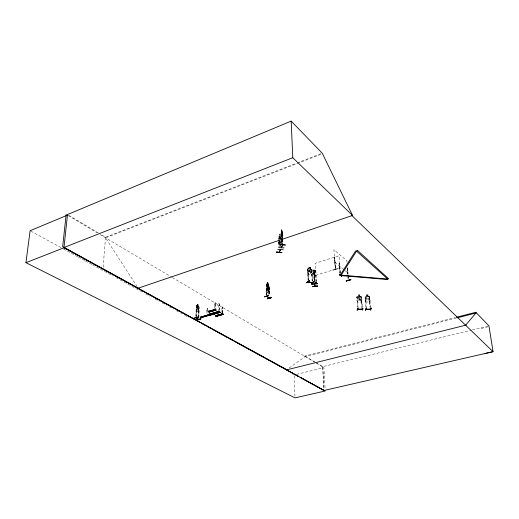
<?xml version="1.0" encoding="UTF-8"?>
<svg xmlns="http://www.w3.org/2000/svg" width="519" height="519" viewBox="0 0 519 519"><rect width="100%" height="100%" fill="white"/><g stroke="black" fill="none" stroke-linecap="round" stroke-linejoin="round"><path stroke-width="0.39" stroke-dasharray="2.6 1.95" d="M222.69 307.65L222.69 308.688L222.469 307.053M214.84 308.533L214.762 305.464A1.077 0.571 73 0 1 214.853 304.037L215.158 302.648M215.482 304.419L215.541 304.4A1.077 0.571 73 0 1 215.657 306.002L215.495 309.674L215.599 306.022A1.077 0.571 73 0 0 215.482 304.419L215.184 302.7M314.138 274.973L313.963 271.612L314.203 273.591C314.105 268.42 314.786 281.246 314.242 274.266L314.209 275.278L313.995 269.854L314.832 281.272M206.99 313.424L206.997 311.134A1.057 0.571 73.2 0 1 207.146 309.7L207.172 308.546M208.009 310.842A1.057 0.571 73.2 0 0 207.723 310.083L207.425 308.39M198.187 304.724L198.161 306.119L198.66 306.839L198.518 316.979M197.278 305.613L197.317 304.14L198.258 304.685L198.232 306.074M198.634 317.699L198.816 307.806M198.764 317.888L198.946 307.994M198.894 317.849L199.134 307.112L196.643 305.166L196.286 305.503L196.052 316.272M195.916 316.311L196.253 306.34L196.312 316.415M196.15 317.985L196.331 305.49M198.615 309.447L198.122 310.297L197.233 309.798L196.785 308.403L197.343 304.205M222.865 310.258L222.67 313.911L222.865 310.258A1.064 0.558 73.4 0 0 222.742 308.669M219.349 310.304L219.505 306.398A1.602 0.843 73.1 0 0 219.518 304.355A1.602 0.843 73.1 0 0 218.201 303.557A1.602 0.843 73.1 0 0 218.188 305.6L218.35 311.309M278.943 239.369L278.956 236.164M281.181 238.046L281.324 239.233L282.291 237.112L282.433 235.269M281.441 243.379L281.304 239.33L282.349 237.118L282.375 235.269M219.265 310.33L219.427 306.424A1.602 0.843 73.1 0 0 219.44 304.381A1.602 0.843 73.1 0 0 218.123 303.583A1.602 0.843 73.1 0 0 218.11 305.626L218.188 305.6M314.553 275.738L314.514 276.536L314.157 274.266M103.132 267.324L105.552 237.215L100.705 234.329M279.579 238.837L279.786 236.372L279.482 238.688L279.079 237.949L279.41 239.227M282.167 234.484L281.609 237.086L281.317 230.728L281.798 229.8L281.317 230.728M314.43 281.058L313.885 270.808L314.41 272.624M313.937 270.801L313.846 271.087M269.05 293.274L268.842 284.652M266.727 290.29L267.032 291.931L269.076 293.332L269.348 292.048M268.926 290.452L269.186 289.245M268.998 290.497C266.74 291.243 266.163 284.925 266.876 289.109L268.952 290.51L269.264 289.258M357.565 307.001L356.812 296.894C357.351 295.798 359.2 297.063 358.266 295.019M357.273 297.757L356.832 297.835L357.273 297.757L358.116 308.52M358.214 294.974L359.758 294.948L358.214 294.974L358.318 296.388L357.643 296.894L357.851 299.508L358.72 300.618L360.167 300.592L360.854 299.457L360.634 296.842L359.823 296.388L359.758 294.948M359.868 296.368L361.458 296.836L362.236 306.852M360.867 296.349L357.26 296.407M361.049 297.698L361.477 297.692L361.049 297.698L361.912 308.461M361.769 300.598L361.347 302.006L357.701 302.064L357.111 300.67L356.871 296.907M365.876 306.976L365.078 296.881C365.674 295.778 367.471 297.063 366.459 294.961L368.003 294.935L368.075 296.401L368.892 296.829L369.119 299.444L368.445 300.579L366.998 300.598L366.129 299.489L365.901 296.881L366.635 296.401L366.518 295.006M366.459 294.961L368.003 294.935M365.389 300.657L365.129 296.894M369.593 301.941L369.995 300.553L369.632 301.987L365.992 302.026M368.12 296.355L369.71 296.823L370.041 300.585M369.119 296.336L365.519 296.394M268.712 287.922L268.446 287.604L268.025 288.603L267.266 286.819L267.862 288.811L267.33 290.153L267.616 290.342L268.051 289.265L268.836 291.198L268.219 289.077L268.712 287.922L268.368 285.612L267.506 285.002M199.095 310.855L198.706 312.081L196.474 310.823L196.208 309.259M365.545 297.737L365.097 297.815L365.545 297.737L366.433 308.494M361.308 301.961L361.724 300.566M369.281 297.763L369.729 297.685L369.281 297.763L370.157 307.676M311.731 275.051L312.166 273.701M307.858 272.709L308.351 274.317L311.763 275.109L312.211 273.721L312.003 269.737L310.531 268.874L310.453 267.395L310.531 268.874L311.231 269.575L311.381 272.345L310.712 273.364L309.363 273.046L308.571 271.69L308.435 268.913L309.136 268.589L309.006 267.051L310.453 267.395M267.836 286.482L267.324 287.545L267.642 286.034L267.051 283.997L267.804 285.82L268.239 284.827L268.524 285.009L268.005 286.293L268.589 288.402L267.888 286.43M278.911 236.184L279.916 234.017L278.969 236.19M281.726 230.3L281.493 231.39L281.739 230.825M281.434 232.311L281.11 232.947L282.135 230.741L281.778 231.455L282.291 238.052M279.806 237.001L280.104 236.768L279.91 240.226M281.136 243.612L280.948 234.452L281.279 238.519M282.226 239.843L282.077 231.928L282.368 238.325M279.345 238.325L279.728 237.475M279.929 237.021L279.683 236.216L279.144 238.779L279.436 243.443L279.799 240.959M279.553 242.425L279.799 241.88M279.449 243.359L279.819 242.412M268.842 290.595L268.44 291.464L267.629 290.899L267.097 286.715C267.447 285.541 266.701 286.533 268.952 287.494L268.355 287.072M268.764 287.773L268.355 288.635L267.532 288.077L267.058 286.611L267.389 282.278M314.008 271.508L313.995 269.854M222.119 307.066L222.599 307.131M266.948 286.04L266.682 286.365M266.747 295.538L266.481 283.582L266.792 283.244L268.829 284.691M266.863 296.537L266.805 283.296M196.318 305.542L196.656 305.217M308.98 267.077L309.084 268.531L308.091 268.297L307.631 268.745L308.143 279.52M308.117 268.355L307.676 268.777L307.877 272.735L308.416 274.253L311.796 275.083M308.091 268.297L311.445 269.14M308.091 280.357L307.65 269.64L308.046 269.731L308.546 279.611M308.533 281.207L308.046 269.731M311.465 269.095L312.003 269.737L312.529 281.168M311.575 270.561L311.971 270.652L311.575 270.561L312.172 281.888M289.174 368.003L304.925 356.696L456.357 318.037M222.288 306.943L222.132 308.299A1.064 0.558 73.4 0 0 221.996 309.733L222.087 312.769M207.204 308.396L207.704 308.643M105.552 237.215L296.557 163.148M297.316 162.856L321.475 153.488M320.761 154.415L105.506 237.793L136.841 286.177M268.193 282.829L268.2 284.302L269.089 285.385L269.309 294.137M335.521 267.668L334.593 257.119L335.358 267.713M266.578 294.786L266.481 284.451L266.974 294.909M196.513 306.489L196.124 306.385M266.727 284.613L266.338 284.496M268.271 284.263L268.693 285.074L268.939 294.811M199.166 307.105L198.79 306.476M268.868 286.086L269.089 294.766M315.546 270.678L315.948 270.555L315.455 270.613L316.142 281.59M339.835 273.494L339.115 263.25L339.614 263.198L340.341 273.442M315.721 275.349L332.322 270.243M338.362 268.381L339.867 267.914M215.022 302.668L215.456 302.96M268.965 287.448L269.335 292.087M214.853 304.037L214.911 304.017A1.077 0.571 73 0 0 214.762 305.464L214.762 305.464M348.061 274.292L347.587 268.051L347.217 267.914L347.691 274.162M207.094 309.713L207.146 309.7A1.057 0.571 73.2 0 0 206.945 311.147M207.723 310.083L207.775 310.07A1.057 0.571 73.2 0 1 208.061 310.823M269.076 293.332L267.051 291.892M221.996 309.733L222.028 312.788M304.925 356.696L304.893 356.002L455.429 317.505M481.061 328.527L487.581 326.905M315.883 362.547L322.753 366.635L471.589 330.078M472.381 329.883L488.132 326.01M296.498 374.368L323.888 367.666L325.121 389.38M313.716 271.988L314.196 280.863M314.449 273.377L314.41 272.585L314.663 277.334M314.06 275.057L314.261 276.763M365.188 298.198L369.833 298.12M278.885 238L279.073 245.104M279.851 242.542L279.501 243.45L279.456 241.789M281.103 232.908L281.084 238.5M281.038 233.797L281.324 243.632M307.559 269.711L307.962 269.809M30.816 231.111L62.76 248.556M63.467 248.945L77.662 256.697M78.375 257.087L84.759 260.57M85.473 260.96L91.857 264.45M92.57 264.839L113.155 276.082M115.99 277.633L142.965 292.366M145.807 293.916L150.062 296.239M155.032 298.957L159.288 301.279M162.129 302.83L166.385 305.159M169.226 306.71L173.489 309.032M176.324 310.583L182 313.684M184.842 315.241L189.104 317.563M292.735 374.167L294.15 374.945M196.545 310.777L198.725 312.01M68.878 215.372L100.018 233.913M304.893 356.002L315.195 362.139M68.119 215.56L97.196 232.849M99.966 234.497L171.633 277.12M172.334 277.535L315.617 362.749M316.311 363.157L323.888 367.666M266.76 283.316L267.376 283.737L267.311 282.226L268.239 282.816M369.113 296.362L369.658 296.842L370.514 306.911M360.848 296.394L361.406 296.855M334.761 262.017L344.687 270.263M345.31 270.782L347.788 272.845M339.115 263.25L339.867 272.78M347.587 268.051L347.847 274.116M282.135 230.741L282.42 235.295M282.077 230.734L282.485 238.072M279.034 242.159L279.17 242.483M278.975 242.152L279.112 242.477M366.031 301.974L365.447 300.624L365.986 302.045M314.261 276.731L314.676 278.547L314.715 277.295M314.261 274.648L314.449 275.355M313.943 269.861L314.118 270.665M313.891 270.866L314.027 271.405M279.858 234.011L280.091 235.302M314.164 271.443L314.118 270.639M369.307 297.692L370.177 307.611M361.458 297.763L362.217 306.924M348.119 275.076L348.418 278.975M347.003 262.413L346.88 260.804L333.931 249.723L335.19 268.323M347.425 268.031L347.899 274.343M347.964 275.122L348.255 279.021M348.087 277.237L348.204 278.8M347.925 277.282L348.041 278.846M340.256 273.37L339.011 255.763L315.059 263.328L316.058 281.519M334.593 257.119L335.352 268.278M322.753 366.635L323.999 388.874M322.662 367.335L323.875 388.893M315.857 270.49L316.551 281.467M314.67 280.695L314.112 271.891L314.657 281.292M313.774 272.203L314.248 281.071M311.887 270.73L312.438 281.246M310.381 267.454L310.453 268.933M294.182 375.737L294.98 396.315M282.511 238.837L282.693 244.196M282.394 239.09L282.55 243.683M282.317 238.818L282.505 244.177M282.252 240.608L282.414 245.195M281.733 229.794L281.836 231.461M281.116 239.311L281.253 243.359M280.234 239.506L280.046 235.256L280.189 239.493M280.266 241.607L280.318 243.223M280.351 244.034L280.429 246.454M279.916 236.748L280.208 243.476M280.156 244.014L280.312 246.7M279.838 240.939L280.072 245.072M278.963 240.07L279.131 243.255M279.157 244.06L279.235 246.467M278.891 241.627L279.047 246.454M278.781 241.873L278.937 246.7M268.965 286.293L269.166 294.182M314.657 277.302L314.67 278.476M197.499 304.53L198.057 305.315L197.499 304.53M198.193 306.567L198.141 309.175L197.259 308.675L197.311 306.067L198.193 306.567M281.233 233.187L281.343 236.917L281.655 234.575C282.44 238.811 281.798 226.835 281.635 233.855L281.233 233.187M360.75 300.092L360.257 300.144L359.291 298.801C358.856 301.033 356.975 300.267 358.94 298.496L357.838 296.913L359.219 298.178C359.557 296.051 361.555 296.816 359.576 298.496L360.75 300.092M311.238 272.981L309.908 271.294C309.532 273.539 307.637 272.267 309.577 270.899L308.584 268.991L309.849 270.626C310.226 268.505 312.055 269.757 310.18 271.048L311.238 272.981M198.459 310.012L197.856 308.046L198.485 306.781L198.18 306.619L197.655 307.605L196.902 305.879L197.467 307.812L196.811 309.129L197.123 309.292L197.661 308.234L198.407 310.057M281.856 231.987L281.57 235.814L281.856 231.987M359.472 295.233L358.545 295.246L358.584 295.713L359.511 295.694L359.472 295.233M367.718 295.22L366.797 295.233L366.836 295.7L367.763 295.687L367.718 295.22M359.862 296.855L358.415 296.881L358.629 299.495L360.076 299.469L359.862 296.855M368.12 296.842L366.68 296.868L366.901 299.476L368.347 299.457L368.12 296.842M310.654 272.177L309.298 271.859L309.155 269.089L310.511 269.406L310.654 272.177M310.18 267.622L309.311 267.415L309.337 267.908L310.206 268.115L310.18 267.622M268.323 287.474L267.499 286.91L267.434 284.204L268.258 284.769L268.323 287.474M268.083 283.465L267.545 282.621L268.083 283.465M268.407 290.296L267.596 289.738L267.532 287.02L268.342 287.584L268.407 290.296M268.154 285.794L267.635 285.431L268.167 286.274L268.154 285.794"/><path stroke-width="0.78" d="M200.73 318.588L200.756 318.809M197.681 317.109L193.859 318.29L197.83 316.979M200.885 318.913L197.097 320.067L196.941 319.736M279.118 252.325L280.325 249.671M281.447 247.706L282.738 244.936M276.419 252.221L281.895 252.552M276.465 252.098L281.908 252.604L276.471 252.065M278.541 247.589L284.081 247.9M67.431 215.145L30.108 230.721L25.95 262.692L63.947 247.79L67.496 214.548L291.178 121.102L322.228 153.196L352.518 215.411L351.934 215.612L493.05 351.674L484.934 353.556M66.172 214.237L62.682 246.655L138.145 288.194M282.764 244.994L282.44 244.488M357.176 310.278L357.961 307.994M357.195 310.252L357.98 308.234M268.628 295.571L264.411 296.868L268.745 295.616M362.729 307.916C363.838 308.552 361.023 312.71 362.775 308.098M366.343 308.208L365.46 310.245L366.323 307.968M365.687 310.187L366.297 308.169M314.864 281.823L317.343 283.705M370.702 309.207L366.031 309.272L370.767 309.201M371.357 308.111L370.456 310.18L371.163 308.111M306.826 282.849L309.408 280.708M277.723 249.399L283.244 249.717M279.942 244.494L285.463 245L279.89 244.598M281.596 247.44L281.233 247.68L282.531 244.942M198.894 319.386L196.039 317.797M269.439 298.101L268.991 297.945M335.196 269.121L335.689 269.737L335.378 269.05M465.614 325.218L475.929 313.041L475.813 312.289L456.214 317.304M348.113 280.052L348.534 280.221M279.326 252.331L280.539 249.678M223.099 314.151L223.41 314.319L216.319 316.389M219.822 312.133L220.212 312.263L209.222 315.286L219.939 312.101L220.29 312.412M223.397 314.326L216.157 316.285M208.08 314.605L218.797 311.406L208.08 314.605L219.193 311.731L218.7 311.439M222.657 313.878L215.268 315.766L222.677 313.872L215.586 315.961M215.872 309.927L216.163 310.096L209.001 312.127M216.04 310.018L208.748 312.049L215.988 309.999M208.203 315.604L201.255 317.686M209.209 315.267L220.037 312.243M208.074 314.592L219.096 311.588M201.138 317.563L208.138 315.507M208.229 311.666L215.366 309.551M200.334 317.167L207.386 315.065M195.845 317.829L198.738 319.425M266.591 296.355L269.29 298.146M311.549 283.925L313.93 281.765M316.077 282.745L316.668 282.68L316.272 282.81M357.714 309.22L362.424 309.142M314.371 284.094L314.91 286.3M315.189 286.306L314.605 284.094M362.385 309.227L357.74 309.311M137.71 288.343L352.55 215.45L292.781 157.718L63.973 247.511L286.923 369.794L466.081 325.102M312.659 282.797L308.241 281.785L308.617 281.979M357.526 250.826L355.534 251.034L340.23 275.051L387.745 279.053L388.66 278.787L357.494 250.424M312.166 282.686L312.652 282.777M312.503 282.868L308.202 281.901M337.551 268.68L332.854 270.107M266.623 296.401L266.863 296.537M196.935 319.976L200.769 318.822M267.421 298.847L271.612 297.588L267.291 298.704M196.961 319.951L200.885 318.893M267.311 298.749L271.612 297.582M339.27 274.415L341.697 276.419M215.184 309.441L207.97 311.575L215.171 309.376L215.43 309.648L208.281 311.763M339.977 275.524L340.529 275.453L340.062 275.589M207.568 315.169L200.399 317.135M208.534 314.864L219.193 311.731L208.366 314.78M220.309 312.406L209.404 315.39M346.283 281.032L350.889 279.676L346.277 281M346.186 280.915L350.889 279.663M215.476 315.889L222.469 313.761M216.014 316.207L223.17 314.118M216.138 316.279L223.326 314.216M457.142 317.836L475.929 313.041M316.992 283.75L311.867 284.172L316.966 283.659M266.734 296.31L269.406 298.081M335.41 269.504L335.482 269.082M339.309 274.356L341.736 276.361M311.556 283.958L313.989 281.752L311.368 283.88M25.95 262.692L295.045 397.898L325.212 390.989L63.947 247.79M139.131 289.115L140.545 289.894M141.966 290.672L143.38 291.451M144.801 292.223L146.215 293.001M147.636 293.78L151.885 296.109M153.306 296.887L157.555 299.216M158.976 299.988L163.226 302.324M164.646 303.096L168.896 305.425M170.316 306.204L174.566 308.533M175.986 309.311L177.401 310.09M178.821 310.862L180.236 311.64M181.656 312.419L183.071 313.197M184.492 313.969L185.906 314.748M187.327 315.526L188.741 316.298M190.162 317.077L194.411 319.406M195.825 320.184L200.081 322.513M201.495 323.292L205.751 325.621M207.165 326.399L211.421 328.728M212.835 329.507L227.724 337.661M229.139 338.433L233.388 340.762M234.809 341.541L264.573 357.851M265.994 358.629L270.243 360.958M271.664 361.737L275.913 364.066M277.334 364.844L281.583 367.173M283.004 367.952L292.924 373.382L286.546 369.891M294.338 374.16L298.587 376.489L297.134 375.724M301.422 378.04L300.008 377.268L301.37 378.053M302.837 378.818L307.086 381.147M308.507 381.926L324.09 390.463L493.05 351.674L488.917 325.822L475.813 312.289M294.312 374.167L295.726 374.945M302.785 378.831L307.021 381.16M308.435 381.939L312.672 384.274M314.079 385.046L318.316 387.382M319.73 388.16L321.144 388.939M322.552 389.711L323.966 390.489M314.631 281.862L317.148 283.796M317.602 286.04L312.535 286.533M291.178 121.102L292.781 157.718M282.706 244.481L282.719 244.962M309.227 280.675L306.619 282.842L309.24 280.669M356.566 251.131L340.905 275.595L387.401 279.514L387.745 279.053L356.566 251.131M317.609 286.086L312.535 286.585L317.609 286.086"/></g></svg>
